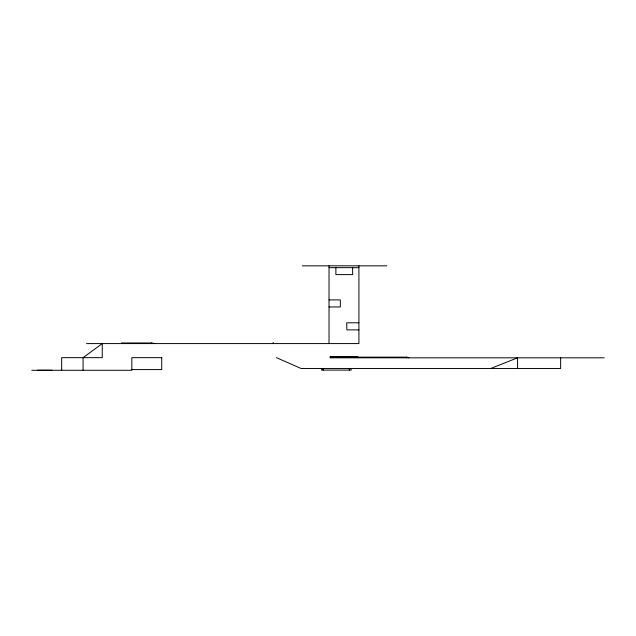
<?xml version="1.0" encoding="UTF-8"?>
<svg xmlns="http://www.w3.org/2000/svg" width="636" height="636" viewBox="0 0 636 636"><rect width="100%" height="100%" fill="white"/><g stroke="black" fill="none" stroke-linecap="round" stroke-linejoin="round"><path stroke-width="0.95" d="M490.793 368.467L517.577 357.822L517.577 368.467M302.323 265.832L386.768 265.832M329.027 267.661L358.911 267.661M329.027 299.906L340.34 299.906L340.34 306.965L329.027 306.965M358.911 322.794L346.692 322.794L346.874 329.893L358.911 329.893M155.295 343.583L151.408 342.963L121.516 342.963L121.516 343.583M86.536 343.583L358.911 343.583L358.911 265.832M330.156 357.138L406.825 357.138L408.964 357.822M161.854 357.663L131.827 357.663L131.851 370.287L31.8 370.287M604.2 357.822L330.156 357.822L330.156 356.709L357.909 356.709L357.909 357.822M131.851 369.588L161.727 369.588L161.727 357.663M37.421 370.216L51.945 370.216M276.437 357.663L301.043 368.467L560.642 368.467L560.642 357.822M406.825 357.138L406.825 357.822M352.654 267.661L352.654 274.609L335.88 274.609L335.88 267.661M351.159 368.467L351.159 370.096L321.713 370.096L321.371 368.467L323.366 370.096L323.366 368.467M349.307 368.467L349.307 370.096M329.027 265.832L329.027 343.583M273.218 342.391L273.218 343.583M151.408 342.963L151.408 343.583M83.07 370.287L83.07 357.663L102.245 343.583L102.245 357.663L61.668 357.663L61.668 370.287"/></g></svg>
